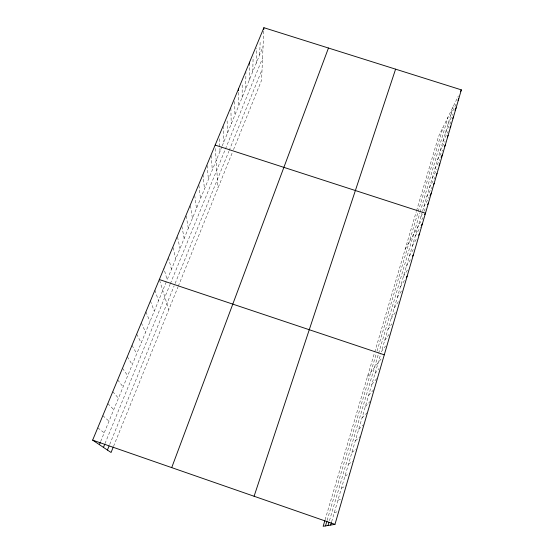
<?xml version="1.0" encoding="UTF-8"?>
<svg xmlns="http://www.w3.org/2000/svg" width="554" height="554" viewBox="0 0 554 554"><rect width="100%" height="100%" fill="white"/><g stroke="black" fill="none" stroke-linecap="round" stroke-linejoin="round"><path stroke-width="0.42" stroke-dasharray="2.77 2.08" d="M242.16 97.4L242.188 84.125M245.727 88.716L245.893 71.888M249.258 80.122L249.542 63.911M252.762 71.611L253.123 56.91M256.225 63.184L256.703 48.129M259.66 54.832L260.214 40.435M263.746 31.128L261.571 80.24L232.881 151.207M329.464 520.67L378.396 354.131M378.638 353.307L419.904 212.868M420.133 212.092L448.068 117.012M331.631 521.75L380.993 353.127M422.404 211.642L381.464 351.527L385.598 345.98M422.64 210.839L453.137 106.652M325.094 519.784L374.525 352.76M374.753 351.977L416.31 211.531M416.553 210.728L438.484 136.596L458.366 95.967M327.116 520.441L376.346 353.5M377.066 351.07L443.096 127.178M113.577 446.282L177.993 286.958M178.298 286.21L232.569 151.969M109.692 444.467L174.178 285.809M175.119 283.496L228.844 151.325M229.162 150.536L262.042 69.645M105.011 443.56L170.085 284.389M170.403 283.6L225.132 149.732M225.436 148.991L262.548 58.205M100.655 441.496L166.512 281.342M221.891 146.672L167.135 279.825L163.915 268.503M222.209 145.91L263.067 46.557M450.603 115.322L456.531 103.293M448.041 124.075L453.054 113.999M445.451 132.912L451.572 120.717M442.84 141.838L448.158 131.346M440.201 150.847L445.097 141.277M437.542 159.947L442.639 150.086M434.848 169.136L439.904 159.462M432.134 178.416L437.141 168.935M429.392 187.785L435.015 177.266M426.622 197.252L432.189 186.968M423.817 206.815L429.225 196.961M420.992 216.476L422.224 214.253M423.872 211.296L425.929 207.591M405.154 249.231L423.021 217.57M415.251 236.087L420.368 227.161M412.335 246.045L416.975 238.088M409.392 256.1L413.976 248.379M406.421 266.266L411.227 258.309M403.409 276.536L407.723 269.535M400.376 286.91L404.462 280.421M397.308 297.394L401.782 290.448M394.206 307.996L398.928 300.836M391.069 318.702L395.258 312.525M387.897 329.526L391.851 323.868M384.698 340.468L389.067 334.401M367.482 376.54L382.253 357.455M375.023 373.514L379.012 368.562M371.824 384.441L377.163 378.091M368.597 395.48L373.832 389.545M365.328 406.636L370.411 401.186M362.032 417.91L367.004 412.896M358.694 429.302L363.493 424.786M355.322 440.825L360.01 436.753M351.915 452.466L356.416 448.913M348.466 464.238L352.856 461.15M344.983 476.135L349.865 473.144M341.465 488.164L346.208 485.726M337.905 500.331L342.504 498.455M334.304 512.63L338.757 511.335M97.767 427.813L104.214 432.847M102.822 415.625L109.013 421.172M107.829 403.575L113.757 409.628M112.774 391.664L118.452 398.208M117.67 379.885L123.099 386.914M122.503 368.237L127.697 375.737M127.288 356.721L132.24 364.684M132.018 345.329L136.741 353.743M136.693 334.062L141.194 342.919M141.318 322.92L145.598 332.206M145.896 311.895L149.954 321.604M150.425 300.995L154.268 311.113M154.898 290.206L158.541 300.732M159.58 280.317L168.811 309.672M168.444 257.596L171.463 269.306M173.111 247.61L175.743 258.898M177.529 236.967L179.974 248.607M181.892 226.378L184.163 238.414M186.213 215.963L188.312 228.331M190.493 205.652L192.418 218.352M194.717 195.403L196.476 208.477M198.9 185.313L200.5 198.699M202.958 174.475L204.481 189.018M207.141 165.404L208.422 179.441M211.199 155.626L212.321 169.96M215.381 148.527L217.992 188.035M219.322 138.819L220 151.277M223.082 126.007L223.788 142.073M227.126 120.91L227.535 132.96M230.866 108.141L231.24 123.937M234.716 101.486L234.917 115.003M238.469 92.428L238.552 106.16"/><path stroke-width="0.83" d="M249.542 63.911L249.577 62.2M263.822 29.417L263.898 27.7L461.357 89.866L334.969 524.361L323.169 526.3L324.859 520.594M328.044 525.497L328.986 522.277M330.662 525.067L331.389 522.581M325.496 525.919L326.881 521.224M254.092 496.252L395.598 69.16M171.712 467.618L328.467 48.025M113.265 447.057L111.07 452.493L92.643 440.139L263.898 27.7M107.421 450.049L109.041 446.067M103.453 447.383L104.699 444.322M99.36 444.64L100.329 442.286M460.609 91.389L461.357 89.866M458.019 100.288L458.76 98.785M454.979 110.128L456.136 107.801M452.722 118.431L453.491 116.908M450.056 127.6L450.811 126.104M447.355 136.866L448.11 135.391M444.599 146.291L445.381 144.774M441.067 157.232L442.625 154.254M439.066 165.293L439.834 163.832M436.22 175.016L437.023 173.513M433.38 184.759L434.177 183.291M430.056 195.444L431.303 193.173M427.577 204.634L428.401 203.152M424.648 214.689L425.465 213.242L215.16 145.093M421.22 225.672L422.501 223.442M418.658 235.194L419.503 233.746M412.536 256.142L413.409 254.695M406.276 277.54L407.183 276.093M159.33 279.535L384.282 354.83M92.643 440.139L334.969 524.361M238.449 88.993L238.462 90.711"/></g></svg>
